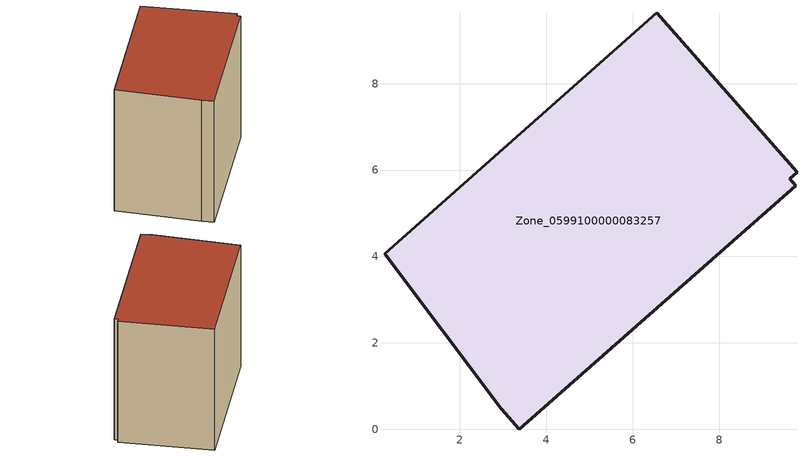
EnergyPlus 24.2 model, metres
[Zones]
Zone_0599100000083257
 floor ground (C_G): 9.8,5.95 9.64,5.8 9.78,5.64 3.38,0 2.96,0.48 0.25,4.06 6.56,9.64 z0
 wall outside (C_F): 9.64,5.8 9.8,5.95 6.56,9.64 0.25,4.06 2.96,0.48 3.38,0 9.78,5.64 9.64,5.8 z0:6.98
 roof outside (C_R): 2.96,0.48 3.38,0 9.78,5.64 9.64,5.8 9.8,5.95 6.56,9.64 0.25,4.06 z6.98
[BUILDING]
Pand.0599100000083257: North Axis=0; Terrain=City; Loads Convergence Tolerance Value=0.04; Temperature Convergence Tolerance Value=0.4; Solar Distribution=FullExterior; Maximum Number of Warmup Days=25; Minimum Number of Warmup Days=1
[Site:Location]
Rotterdam.The.Hague.AP_ZH_NLD Design_Conditions: Latitude=51.96; Longitude=4.45; Time Zone=1; Elevation=-4.5
[SITE:GROUNDTEMPERATURE:BUILDINGSURFACE]
18, 18, 18, 18, 18, 18, 18, 18, 18, 18, 18, 18
[MATERIAL] Thermal Absorptance=0.9; Solar Absorptance=0.7; Visible Absorptance=0.7
Name | Roughness | Thickness | Conductivity | Density | Specific Heat
G.TI.1946 | MediumSmooth | 0.15 | 1 | 540 | 1210
F.TI.1946 | Rough | 0.3 | 0.857143 | 1920 | 840
R.TI.1946 | MediumRough | 0.2 | 0.1 | 1500 | 1000
[CONSTRUCTION]
C_G: G.TI.1946
C_F: F.TI.1946
C_R: R.TI.1946
[ZONE]
Zone_0599100000083257: Type=1; Multiplier=1; Ceiling Height=Autocalculate; Volume=Autocalculate; Floor Area=autocalculate; Part of Total Floor Area=Yes
[ZONEINFILTRATION:DESIGNFLOWRATE]
Infil_Zone_0599100000083257: Zone or ZoneList or Space or SpaceList=Zone_0599100000083257; Schedule=AlwaysOn; Design Flow Rate Calculation Method=Flow/Area; Flow Rate per Floor Area=0.003; Constant Term Coefficient=1; Temperature Term Coefficient=0; Velocity Term Coefficient=0; Velocity Squared Term Coefficient=0
[HVACTEMPLATE:ZONE:IDEALLOADSAIRSYSTEM]
Zone_0599100000083257: Maximum Heating Supply Air Temperature=50; Minimum Cooling Supply Air Temperature=13; Maximum Heating Supply Air Humidity Ratio=0.0156; Minimum Cooling Supply Air Humidity Ratio=0.0077; Heating Limit=NoLimit; Cooling Limit=NoLimit; Dehumidification Control Type=ConstantSensibleHeatRatio; Cooling Sensible Heat Ratio=0.7; Dehumidification Setpoint=60; Humidification Control Type=None; Humidification Setpoint=30; Outdoor Air Method=None; Outdoor Air Flow Rate per Person=0.00944; Outdoor Air Flow Rate per Zone Floor Area=0; Outdoor Air Flow Rate per Zone=0; Demand Controlled Ventilation Type=None; Outdoor Air Economizer Type=NoEconomizer; Heat Recovery Type=None; Sensible Heat Recovery Effectiveness=0.7; Latent Heat Recovery Effectiveness=0.65
[ZONECONTROL:THERMOSTAT]
ThermostatControl_Zone_0599100000083257: Zone or ZoneList=Zone_0599100000083257; Control Type Schedule=DualSetpointControlType; Control 1=Thermostat_Zone_0599100000083257; Temperature Difference Between Cutout And Setpoint=0
[THERMOSTATSETPOINT:DUALSETPOINT]
Thermostat_Zone_0599100000083257: Heating Setpoint Temperature Schedule=HeatingSetpoint_Zone_0599100000083257; Cooling Setpoint Temperature Schedule=CoolingSetpoint_Zone_0599100000083257
[SCHEDULE:COMPACT]
HeatingSetpoint_Zone_0599100000083257: Through: 12/31, For: AllDays, Until: 24:00, 21
CoolingSetpoint_Zone_0599100000083257: Through: 12/31, For: AllDays, Until: 24:00, 24
DualSetpointControlType: Through: 12/31, For: AllDays, Until: 24:00, 4
AlwaysOn: Through: 12/31, For: AllDays, Until: 24:00, 1
